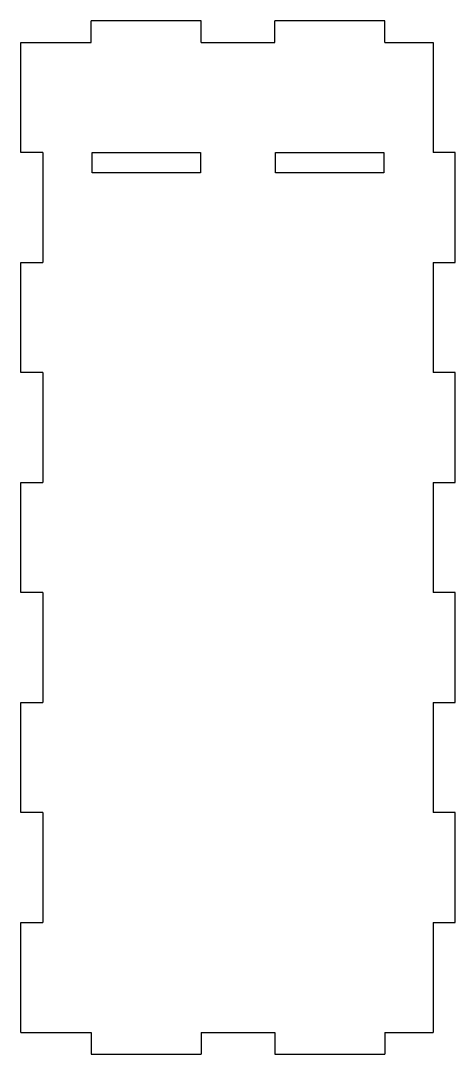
# Model space of a CAD drawing. Extents: x -30 to 30, y -138 to 3.
import ezdxf

# ---------------------------------------------------------------- set-up
doc = ezdxf.new("R2010")
doc.units = 0

# ---------------------------------------------------------------- blocks, each defined once
blk = doc.blocks.new('SHAPE2DVIEW003')
at = {"layer": 'DXF', "color": 0}
for p, q in [((-5, 3), (-20, 3)), ((-20, 0), (-20, 3)), ((-5, 0), (-5, 3)), ((20, 3), (5, 3)), ((5, 0), (5, 3)), ((20, 0), (20, 3)), ((-29.63, -15), (-29.63, 0)), ((-29.63, 0), (-20, 0)), ((-5, 0), (5, 0)), ((20, 0), (26.63, 0)), ((26.63, 0), (26.63, -15)), ((-26.63, -15), (-29.63, -15)), ((-26.63, -15), (-26.63, -30)), ((-19.88, -17.75), (-19.88, -15)), ((-19.88, -15), (-5.12, -15)), ((-5.12, -15), (-5.12, -17.75)), ((5.12, -17.75), (5.12, -15)), ((5.12, -15), (19.88, -15)), ((19.88, -15), (19.88, -17.75)), ((29.63, -15), (26.63, -15)), ((29.63, -30), (29.63, -15)), ((-5.12, -17.75), (-19.88, -17.75)), ((19.88, -17.75), (5.12, -17.75)), ((-29.63, -30), (-26.63, -30)), ((-29.63, -45), (-29.63, -30)), ((26.63, -30), (26.63, -45)), ((26.63, -30), (29.63, -30)), ((-26.63, -45), (-29.63, -45)), ((-26.63, -45), (-26.63, -60)), ((29.63, -45), (26.63, -45)), ((29.63, -60), (29.63, -45)), ((-29.63, -60), (-26.63, -60)), ((-29.63, -75), (-29.63, -60)), ((26.63, -60), (26.63, -75)), ((26.63, -60), (29.63, -60)), ((-26.63, -75), (-29.63, -75)), ((-26.63, -75), (-26.63, -90)), ((29.63, -75), (26.63, -75)), ((29.63, -90), (29.63, -75)), ((-29.63, -90), (-26.63, -90)), ((-29.63, -105), (-29.63, -90)), ((26.63, -90), (26.63, -105)), ((26.63, -90), (29.63, -90)), ((-26.63, -105), (-29.63, -105)), ((-26.63, -105), (-26.63, -120)), ((29.63, -105), (26.63, -105)), ((29.63, -120), (29.63, -105)), ((-29.63, -120), (-26.63, -120)), ((-29.63, -135), (-29.63, -120)), ((26.63, -120), (26.63, -135)), ((26.63, -120), (29.63, -120)), ((-29.63, -135), (-20, -135)), ((-20, -135), (-20, -138)), ((-5, -135), (-5, -138)), ((-5, -135), (5, -135)), ((5, -135), (5, -138)), ((20, -135), (20, -138)), ((20, -135), (26.63, -135)), ((-20, -138), (-5, -138)), ((5, -138), (20, -138))]:
    blk.add_line(p, q, dxfattribs=at)

msp = doc.modelspace()

# ---------------------------------------------------------------- block references
at = {"layer": 'DXF', "color": 0}
msp.add_blockref('SHAPE2DVIEW003', (0, 0), dxfattribs=at)

doc.saveas('drawing.dxf')
